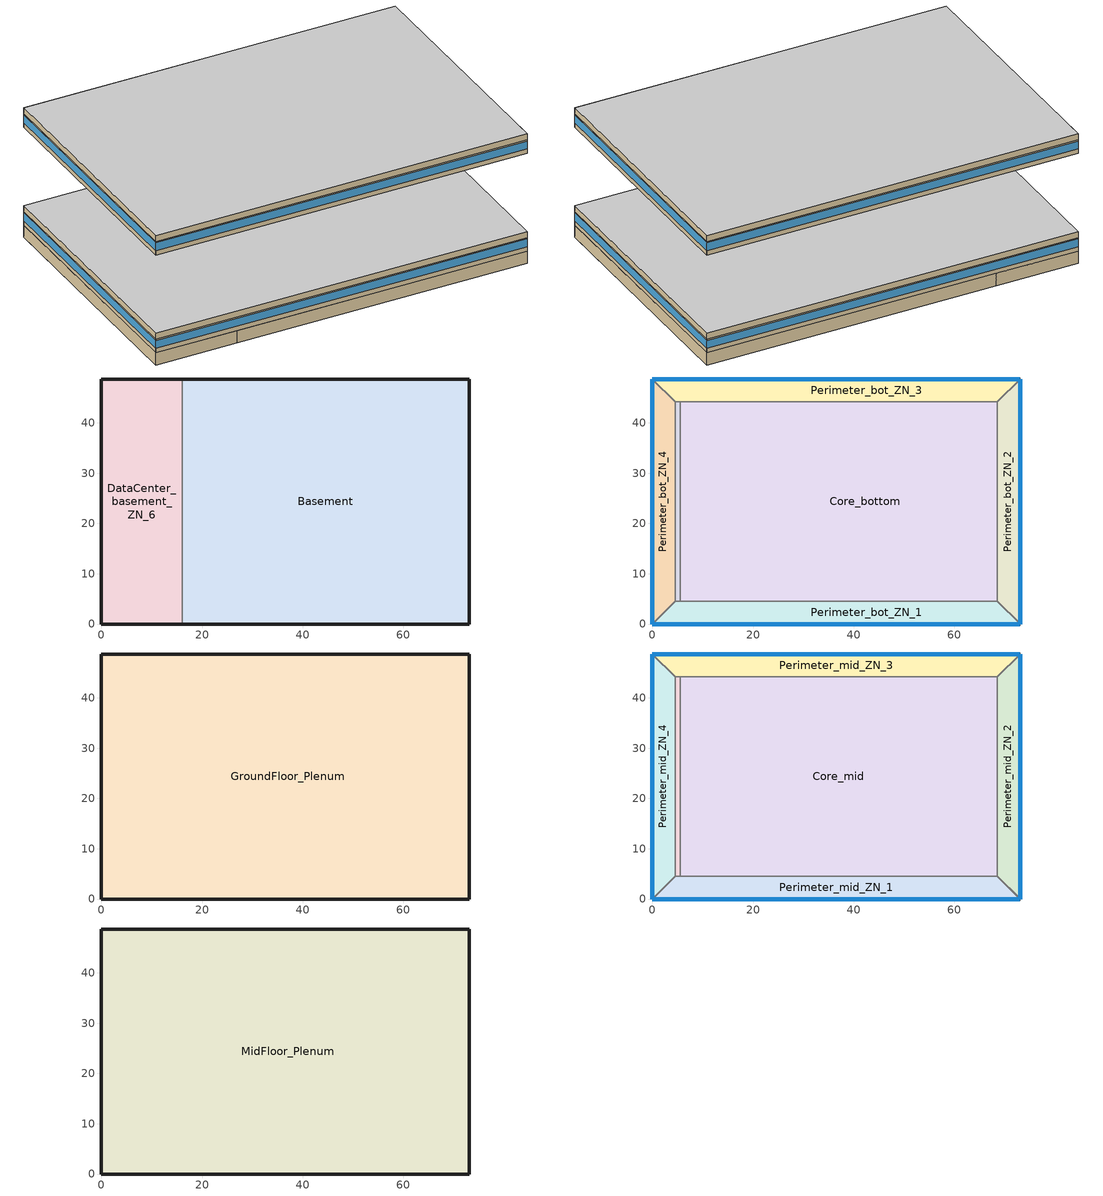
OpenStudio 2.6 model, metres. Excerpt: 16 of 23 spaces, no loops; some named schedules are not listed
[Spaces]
Basement
 floor ground: 73.11,48.74 73.11,0 16.08,0 16.08,48.74 z-2.44
 wall ground: 16.08,0 73.11,0 73.11,48.74 16.08,48.74 z-2.44:0
 wall to DataCenter_basement_ZN_6: 16.08,48.74 16.08,0 z-2.44:0
DataCenter_basement_ZN_6
 floor ground: 16.08,48.74 16.08,0 0,0 0,48.74 z-2.44
 wall ground: 16.08,48.74 0,48.74 0,0 16.08,0 z-2.44:0
Core_bottom
 floor to DataCenter_basement_ZN_6: 16.08,44.16 16.08,4.57 5.49,4.57 5.49,44.16 z0
 floor to Basement: 68.53,44.16 68.53,4.57 16.08,4.57 16.08,44.16 z0
 wall to Perimeter_bot_ZN_1: 5.49,4.57 68.53,4.57 z0:2.74
 wall to DataCenter_bot_ZN_6: 5.49,44.16 5.49,4.57 z0:2.74
 wall to Perimeter_bot_ZN_2: 68.53,4.57 68.53,44.16 z0:2.74
 wall to Perimeter_bot_ZN_3: 68.53,44.16 5.49,44.16 z0:2.74
Perimeter_bot_ZN_3
 floor to Basement: 73.11,48.74 68.53,44.16 16.08,44.16 16.08,48.74 z0
 floor to DataCenter_basement_ZN_6: 16.08,48.74 16.08,44.16 4.57,44.16 0,48.74 z0
 wall outside: 73.11,48.74 0,48.74 z0:2.74
 wall to Perimeter_bot_ZN_4: 0,48.74 4.57,44.16 z0:2.74
 wall to Perimeter_bot_ZN_2: 68.53,44.16 73.11,48.74 z0:2.74
 wall to DataCenter_bot_ZN_6: 4.57,44.16 5.49,44.16 z0:2.74
 window: 73.11,48.74 0,48.74 z0.91:2.5
Perimeter_bot_ZN_1
 floor to DataCenter_basement_ZN_6: 16.08,4.57 16.08,0 0,0 4.57,4.57 z0
 floor to Basement: 68.53,4.57 73.11,0 16.08,0 16.08,4.57 z0
 wall outside: 0,0 73.11,0 z0:2.74
 wall to Perimeter_bot_ZN_4: 4.57,4.57 0,0 z0:2.74
 wall to DataCenter_bot_ZN_6: 5.49,4.57 4.57,4.57 z0:2.74
 wall to Perimeter_bot_ZN_2: 73.11,0 68.53,4.57 z0:2.74
 window: 0,0 73.11,0 z0.91:2.5
Perimeter_bot_ZN_2
 floor to Basement: 73.11,48.74 73.11,0 68.53,4.57 68.53,44.16 z0
 wall outside: 73.11,0 73.11,48.74 z0:2.74
 window: 73.11,0 73.11,48.74 z0.91:2.5
Perimeter_bot_ZN_4
 floor to DataCenter_basement_ZN_6: 0,48.74 4.57,44.16 4.57,4.57 0,0 z0
 wall outside: 0,48.74 0,0 z0:2.74
 wall to DataCenter_bot_ZN_6: 4.57,4.57 4.57,44.16 z0:2.74
 window: 0,48.74 0,0 z0.91:2.5
DataCenter_bot_ZN_6
 floor to DataCenter_basement_ZN_6: 5.49,44.16 5.49,4.57 4.57,4.57 4.57,44.16 z0
GroundFloor_Plenum
 floor to Perimeter_bot_ZN_4: 0,48.74 4.57,44.16 4.57,4.57 0,0 z2.74
 floor to Perimeter_bot_ZN_2: 73.11,48.74 73.11,0 68.53,4.57 68.53,44.16 z2.74
 floor to Perimeter_bot_ZN_1: 68.53,4.57 73.11,0 0,0 4.57,4.57 z2.74
 floor to Perimeter_bot_ZN_3: 73.11,48.74 68.53,44.16 4.57,44.16 0,48.74 z2.74
 floor to Core_bottom: 68.53,44.16 68.53,4.57 5.49,4.57 5.49,44.16 z2.74
 floor to DataCenter_bot_ZN_6: 5.49,44.16 5.49,4.57 4.57,4.57 4.57,44.16 z2.74
 wall outside: 73.11,0 73.11,48.74 0,48.74 0,0 73.11,0 z2.74:3.96
 ceiling adiabatic (BTAP-Int-Wall): 73.11,0 73.11,48.74 0,48.74 0,0 z3.96
Perimeter_mid_ZN_2
 floor adiabatic (BTAP-Int-Wall): 73.11,48.74 73.11,0 68.53,4.57 68.53,44.16 z19.82
 wall outside: 73.11,0 73.11,48.74 z19.82:22.56
 wall to Perimeter_mid_ZN_3: 73.11,48.74 68.53,44.16 z19.82:22.56
 wall to Perimeter_mid_ZN_1: 68.53,4.57 73.11,0 z19.82:22.56
 wall to Core_mid: 68.53,44.16 68.53,4.57 z19.82:22.56
 window: 73.11,0 73.11,48.74 z20.73:22.32
Perimeter_mid_ZN_1
 floor adiabatic (BTAP-Int-Wall): 68.53,4.57 73.11,0 0,0 4.57,4.57 z19.82
 wall outside: 0,0 73.11,0 z19.82:22.56
 wall to Perimeter_mid_ZN_4: 4.57,4.57 0,0 z19.82:22.56
 wall to DataCenter_mid_ZN_6: 5.49,4.57 4.57,4.57 z19.82:22.56
 wall to Core_mid: 68.53,4.57 5.49,4.57 z19.82:22.56
 window: 0,0 73.11,0 z20.73:22.32
DataCenter_mid_ZN_6
 floor adiabatic (BTAP-Int-Wall): 5.49,44.16 5.49,4.57 4.57,4.57 4.57,44.16 z19.82
 wall to Perimeter_mid_ZN_4: 4.57,44.16 4.57,4.57 z19.82:22.56
 wall to Core_mid: 5.49,4.57 5.49,44.16 z19.82:22.56
 wall to Perimeter_mid_ZN_3: 5.49,44.16 4.57,44.16 z19.82:22.56
Core_mid
 floor adiabatic (BTAP-Int-Wall): 68.53,44.16 68.53,4.57 5.49,4.57 5.49,44.16 z19.82
 wall to Perimeter_mid_ZN_3: 68.53,44.16 5.49,44.16 z19.82:22.56
Perimeter_mid_ZN_3
 floor adiabatic (BTAP-Int-Wall): 73.11,48.74 68.53,44.16 4.57,44.16 0,48.74 z19.82
 wall outside: 73.11,48.74 0,48.74 z19.82:22.56
 wall to Perimeter_mid_ZN_4: 0,48.74 4.57,44.16 z19.82:22.56
 window: 73.11,48.74 0,48.74 z20.73:22.32
Perimeter_mid_ZN_4
 floor adiabatic (BTAP-Int-Wall): 0,48.74 4.57,44.16 4.57,4.57 0,0 z19.82
 wall outside: 0,48.74 0,0 z19.82:22.56
 window: 0,48.74 0,0 z20.73:22.32
MidFloor_Plenum
 floor to Perimeter_mid_ZN_1: 68.53,4.57 73.11,0 0,0 4.57,4.57 z22.56
 floor to DataCenter_mid_ZN_6: 5.49,44.16 5.49,4.57 4.57,4.57 4.57,44.16 z22.56
 floor to Perimeter_mid_ZN_2: 73.11,48.74 73.11,0 68.53,4.57 68.53,44.16 z22.56
 floor to Perimeter_mid_ZN_4: 0,48.74 4.57,44.16 4.57,4.57 0,0 z22.56
 floor to Core_mid: 68.53,44.16 68.53,4.57 5.49,4.57 5.49,44.16 z22.56
 floor to Perimeter_mid_ZN_3: 73.11,48.74 68.53,44.16 4.57,44.16 0,48.74 z22.56
 wall outside: 73.11,48.74 0,48.74 0,0 73.11,0 73.11,48.74 z22.56:23.78
 ceiling adiabatic (BTAP-Int-Wall): 73.11,0 73.11,48.74 0,48.74 0,0 z23.78
[Building]
Building 1: North Axis {deg}=0; Default Construction Set=BTAP-Mass at hdd = 3890.0; Standards Number of Stories=13; Standards Number of Above Ground Stories=12; Standards Building Type=LargeOffice
[Site]
Toronto Pearson Intl AP_ON_CAN: Latitude {deg}=43.677; Longitude {deg}=-79.631; Time Zone {hr}=-5; Elevation {m}=173.4
[Site:WaterMainsTemperature]
Calculation Method=Correlation; Annual Average Outdoor Air Temperature {C}=9.05833; Maximum Difference In Monthly Average Outdoor Air Temperatures {deltaC}=28.3
[Site:GroundTemperature:BuildingSurface]
19.527, 19.502, 19.536, 19.598, 20.002, 21.64, 22.225, 22.375, 21.449, 20.121, 19.802, 19.633
[SizingPeriod:DesignDay] Barometric Pressure {Pa}=99259; Sky Clearness=0; Rain Indicator=0; Snow Indicator=0; Day of Month=21; Daylight Saving Time Indicator=0; Humidity Indicating Type=Wetbulb; Dry-Bulb Temperature Range Modifier Type=DefaultMultipliers
Name | Maximum Dry-Bulb Temperature {C} | Daily Dry-Bulb Temperature Range {deltaC} | Humidity Indicating Conditions at Maximum Dry-Bulb | Wind Speed {m/s} | Wind Direction {deg} | Month | Day Type | Solar Model Indicator | ASHRAE Taub | ASHRAE Taud
Toronto Pearson Intl AP Ann Clg .4% Condns DB=>MWB | 31.3 | 9.7 | 22.4 | 6 | 270 | 7 | SummerDesignDay | ASHRAETau | 0.425 | 2.27
Toronto Pearson Intl AP Ann Htg 99.6% Condns DB | -18 | 0 | -18 | 5.2 | 0 | 1 | WinterDesignDay | ASHRAEClearSky
[Material:NoMass] Roughness=Smooth; Thermal Absorptance=0.9; Solar Absorptance=0.7
Name | Thermal Resistance {m2-K/W} | Visible Absorptance
Typical Carpet Pad; Typical Carpet Pad 1 | 0.21648 | 0.8
Typical Insulation 1 | 5.20402 | 0.7
Typical Insulation 2 | 3.32618 | 0.7
Typical Insulation 3 | 5.46446 | 0.7
Typical Carpet Pad 2 | 1.25503 | 0.8
Typical Carpet Pad 3; Typical Carpet Pad 4 | 2.57255 | 0.8
Typical Insulation 4 | 0.454528 | 0.7
Typical Insulation 5 | 0.454545 | 0.7
[Material]
Name | Roughness | Thickness {m} | Conductivity {W/m-K} | Density {kg/m3} | Specific Heat {J/kg-K} | Thermal Absorptance | Solar Absorptance | Visible Absorptance
G05 25mm wood | MediumSmooth | 0.0254 | 0.15 | 608 | 1630 | 0.9 | 0.5 | 0.5
100mm Normalweight concrete floor 1 | MediumSmooth | 0.1016 | 2.31 | 2322 | 832
G01 13mm gypsum board 1 | Smooth | 0.0127 | 0.16 | 800 | 1090 | 0.9 | 0.7 | 0.5
4 in. Normalweight Concrete Floor 1 | MediumRough | 0.1016 | 2.31 | 2322 | 832 | 0.9 | 0.7 | 0.7
1IN Stucco 1 | Smooth | 0.0253 | 0.6918 | 1858 | 837 | 0.9 | 0.7 | 0.92
8IN CONCRETE HW RefBldg 1 | Rough | 0.2032 | 1.311 | 2240 | 836.8 | 0.9 | 0.7 | 0.7
1/2IN Gypsum 1 | Smooth | 0.0127 | 0.16 | 784.9 | 830 | 0.9 | 0.4 | 0.4
Metal Roof Surface 1; F08 Metal surface 1 | Smooth | 0.0008 | 45.28 | 7824 | 500 | 0.9 | 0.7 | 0.7
6 in. Normalweight Concrete Floor 1; 6 in. Normalweight Concrete Floor 2; 6 in. Normalweight Concrete Floor 3 | MediumRough | 0.1524 | 2.31 | 2322 | 832 | 0.9 | 0.7 | 0.7
[Construction]
BTAP-Int-Partition; BTAP-Int-Door: G05 25mm wood
BTAP-Int-Floor: 100mm Normalweight concrete floor 1, Typical Carpet Pad
BTAP-Int-Wall: G01 13mm gypsum board 1, G01 13mm gypsum board 1
BTAP-Int-Ceiling: Typical Carpet Pad, 100mm Normalweight concrete floor 1
BTAP-Int-Window: SimpleGlazing
BTAP-Ext-Floor-Mass:U-0.183: Typical Insulation 1, 4 in. Normalweight Concrete Floor 1, Typical Carpet Pad 1
BTAP-Ext-Wall-Mass:U-0.278: 1IN Stucco 1, 8IN CONCRETE HW RefBldg 1, Typical Insulation 2, 1/2IN Gypsum 1
BTAP-Ext-Roof-Metal:U-0.183: Metal Roof Surface 1, Typical Insulation 3
BTAP-Grnd-Floor-Mass:U-0.757: 6 in. Normalweight Concrete Floor 1, Typical Carpet Pad 2
BTAP-Grnd-Wall-Mass:U-0.379: 6 in. Normalweight Concrete Floor 2, Typical Carpet Pad 3
BTAP-Grnd-Roof-Mass:U-0.379: 6 in. Normalweight Concrete Floor 3, Typical Carpet Pad 4
BTAP-Ext-FixedWindow:U=0.220 SHGC=0.600; BTAP-Ext-GlassDoors:U=0.220 SHGC=0.600; BTAP-Ext-Skylights:U=0.220 SHGC=0.600; BTAP-Ext-DaylightDomes:U=0.220 SHGC=0.600; BTAP-Ext-DaylightDiffuser:U=0.220 SHGC=0.600: SimpleGlazing:U=0.220 SHGC=0.600
BTAP-Ext-Door:U-2.2: F08 Metal surface 1, Typical Insulation 4
BTAP-Ext-OverHeadDoor:U-2.2: Typical Insulation 5
[DefaultConstructionSet]
BTAP-Mass at hdd = 3890.0: Default Exterior Surface Constructions=BTAP-Mass at hdd = 3890.0; Default Interior Surface Constructions=Default Surface Constructions 2; Default Ground Contact Surface Constructions=BTAP-Mass at hdd = 3890.0 1; Default Exterior SubSurface Constructions=BTAP-Mass at hdd = 3890.0; Default Interior SubSurface Constructions=Default Sub Surface Constructions 2; Interior Partition Construction=BTAP-Int-Partition
[DefaultSurfaceConstructions]
Name | Floor Construction | Wall Construction | Roof Ceiling Construction
Default Surface Constructions 2 | BTAP-Int-Floor | BTAP-Int-Wall | BTAP-Int-Ceiling
BTAP-Mass at hdd = 3890.0 | BTAP-Ext-Floor-Mass:U-0.183 | BTAP-Ext-Wall-Mass:U-0.278 | BTAP-Ext-Roof-Metal:U-0.183
BTAP-Mass at hdd = 3890.0 1 | BTAP-Grnd-Floor-Mass:U-0.757 | BTAP-Grnd-Wall-Mass:U-0.379 | BTAP-Grnd-Roof-Mass:U-0.379
[DefaultSubSurfaceConstructions]
Name | Fixed Window Construction | Operable Window Construction | Door Construction | Glass Door Construction | Overhead Door Construction | Skylight Construction | Tubular Daylight Dome Construction | Tubular Daylight Diffuser Construction
Default Sub Surface Constructions 2 | BTAP-Int-Window | BTAP-Int-Window | BTAP-Int-Door
BTAP-Mass at hdd = 3890.0 | BTAP-Ext-FixedWindow:U=0.220 SHGC=0.600 | BTAP-Ext-FixedWindow:U=0.220 SHGC=0.600 | BTAP-Ext-Door:U-2.2 | BTAP-Ext-GlassDoors:U=0.220 SHGC=0.600 | BTAP-Ext-OverHeadDoor:U-2.2 | BTAP-Ext-Skylights:U=0.220 SHGC=0.600 | BTAP-Ext-DaylightDomes:U=0.220 SHGC=0.600 | BTAP-Ext-DaylightDiffuser:U=0.220 SHGC=0.600
[WindowMaterial:SimpleGlazingSystem] U-Factor {W/m2-K}=2.2; Solar Heat Gain Coefficient=0.6; Visible Transmittance=0.21
SimpleGlazing; SimpleGlazing:U=0.220 SHGC=0.600
[Space]
Name | Space Type | Building Story | Thermal Zone | Part of Total Floor Area
Core_mid | Space Function Office - open plan | Building Story 2 | ALL_BT=Space Function_ST=Office - open plan_FL=Building Story 2_SCH=A 4 | Yes
Perimeter_mid_ZN_2 | Space Function Office - open plan | Building Story 2 | ALL_BT=Space Function_ST=Office - open plan_FL=Building Story 2_SCH=A 2 | Yes
Perimeter_mid_ZN_1 | Space Function Office - open plan | Building Story 2 | ALL_BT=Space Function_ST=Office - open plan_FL=Building Story 2_SCH=A 1 | Yes
MidFloor_Plenum | Space Function - undefined - | Building Story 2 | ALL_BT=Space Function_ST=- undefined -_FL=Building Story 2_SCH=A | No
DataCenter_mid_ZN_6 | Space Function Office - open plan | Building Story 2 | ALL_BT=Space Function_ST=Office - open plan_FL=Building Story 2_SCH=A
Core_bottom | Space Function Office - open plan | Building Story 1 | ALL_BT=Space Function_ST=Office - open plan_FL=Building Story 1_SCH=A | Yes
Perimeter_bot_ZN_3 | Space Function Office - open plan | Building Story 1 | ALL_BT=Space Function_ST=Office - open plan_FL=Building Story 1_SCH=A 1 | Yes
Basement | Space Function Electrical/Mechanical-sch-A | Basement Story 0 | WILD_BT=Space Function_ST=Electrical/Mechanical-sch-A_FL=Basement Story 0_SCH=A | Yes
Perimeter_bot_ZN_1 | Space Function Office - open plan | Building Story 1 | ALL_BT=Space Function_ST=Office - open plan_FL=Building Story 1_SCH=A 4 | Yes
Perimeter_mid_ZN_3 | Space Function Office - open plan | Building Story 2 | ALL_BT=Space Function_ST=Office - open plan_FL=Building Story 2_SCH=A 3 | Yes
Perimeter_mid_ZN_4 | Space Function Office - open plan | Building Story 2 | ALL_BT=Space Function_ST=Office - open plan_FL=Building Story 2_SCH=A 5 | Yes
GroundFloor_Plenum | Space Function - undefined - | Building Story 1 | ALL_BT=Space Function_ST=- undefined -_FL=Building Story 1_SCH=A | No
DataCenter_basement_ZN_6 | Space Function Office - open plan | Basement Story 0 | ALL_BT=Space Function_ST=Office - open plan_FL=Basement Story 0_SCH=A
Perimeter_bot_ZN_2 | Space Function Office - open plan | Building Story 1 | ALL_BT=Space Function_ST=Office - open plan_FL=Building Story 1_SCH=A 5 | Yes
Perimeter_bot_ZN_4 | Space Function Office - open plan | Building Story 1 | ALL_BT=Space Function_ST=Office - open plan_FL=Building Story 1_SCH=A 3 | Yes
DataCenter_bot_ZN_6 | Space Function Office - open plan | Building Story 1 | ALL_BT=Space Function_ST=Office - open plan_FL=Building Story 1_SCH=A 2
[BuildingStory]
Name | Nominal Z Coordinate {m}
Basement Story 0 | -2.439
Building Story 1 | 0
Building Story 2 | 19.816
[SpaceType] Standards Building Type=Space Function
Name | Default Schedule Set | Design Specification Outdoor Air Object | Standards Space Type
Space Function Electrical/Mechanical-sch-A | Space Function Electrical/Mechanical-sch-A Schedule Set | Space Function Electrical/Mechanical-sch-A Ventilation | Electrical/Mechanical-sch-A
Space Function Office - open plan | Space Function Office - open plan Schedule Set | Space Function Office - open plan Ventilation | Office - open plan
Space Function - undefined - | Space Function - undefined - Schedule Set | Space Function - undefined - Ventilation | - undefined -
[DesignSpecification:OutdoorAir]
Name | Outdoor Air Flow per Person {m3/s-person} | Outdoor Air Flow per Floor Area {m3/s-m2} | Outdoor Air Flow Air Changes per Hour {1/hr} | Outdoor Air Method
Space Function - undefined - Ventilation | 0 | 0 | 0
Space Function Electrical/Mechanical-sch-A Ventilation |  | 0.0003048 |  | Sum
Space Function Office - open plan Ventilation |  | 0.0004318 |  | Sum
[DefaultScheduleSet] Infiltration Schedule=Always On
Name | Number of People Schedule | People Activity Level Schedule | Lighting Schedule | Electric Equipment Schedule
Space Function - undefined - Schedule Set
Space Function Electrical/Mechanical-sch-A Schedule Set; Space Function Office - open plan Schedule Set | NECB-A-Occupancy | NECB-Activity | NECB-A-Lighting | NECB-A-Electric-Equipment
[ThermostatSetpoint:DualSetpoint]
Name | Heating Setpoint Temperature Schedule | Cooling Setpoint Temperature Schedule
Space Function Office - open plan Thermostat 20; Space Function Office - open plan Thermostat 21; Space Function Office - open plan Thermostat 22; Space Function Office - open plan Thermostat 23; Space Function Office - open plan Thermostat 26; Space Function Office - open plan Thermostat 27; Space Function Office - open plan Thermostat 28; Space Function Office - open plan Thermostat 29; Space Function Office - open plan Thermostat 30; Space Function Office - open plan Thermostat 31; Space Function Office - open plan Thermostat 33; Space Function Office - open plan Thermostat 35; Space Function Office - open plan Thermostat 38; Space Function Electrical/Mechanical-sch-A Thermostat 2 | NECB-A-Thermostat Setpoint-Heating | NECB-A-Thermostat Setpoint-Cooling
Space Function - undefined - Thermostat 5; Space Function - undefined - Thermostat 6
[People:Definition] Number of People Calculation Method=People/Area; Fraction Radiant=0.3
Name | People per Space Floor Area {person/m2}
Space Function Electrical/Mechanical-sch-A People Definition | 0.0049514
Space Function Office - open plan People Definition | 0.0500522
[People] Work Efficiency Schedule=Work Efficiency Schedule; Clothing Insulation Schedule=Clothing Schedule; Air Velocity Schedule=Air Velocity Schedule; Multiplier=1
Name | People Definition | Space or SpaceType
Space Function Electrical/Mechanical-sch-A People | Space Function Electrical/Mechanical-sch-A People Definition | Space Function Electrical/Mechanical-sch-A
Space Function Office - open plan People | Space Function Office - open plan People Definition | Space Function Office - open plan
[Lights:Definition] Design Level Calculation Method=Watts/Area; Fraction Radiant=0.5; Fraction Visible=0.2
Name | Watts per Space Floor Area {W/m2}
Space Function Electrical/Mechanical-sch-A Lights Definition | 13.2999
Space Function Office - open plan Lights Definition | 10.9999
[Lights] Fraction Replaceable=1
Name | Lights Definition | Space or SpaceType
Space Function Electrical/Mechanical-sch-A Lights | Space Function Electrical/Mechanical-sch-A Lights Definition | Space Function Electrical/Mechanical-sch-A
Space Function Office - open plan Lights | Space Function Office - open plan Lights Definition | Space Function Office - open plan
[ElectricEquipment:Definition] Design Level Calculation Method=Watts/Area; Fraction Radiant=0.5
Name | Watts per Space Floor Area {W/m2}
Space Function Electrical/Mechanical-sch-A Elec Equip Definition | 0.999992
Space Function Office - open plan Elec Equip Definition | 7.49994
[ElectricEquipment]
Name | Electric Equipment Definition | Space or SpaceType
Space Function Electrical/Mechanical-sch-A Elec Equip | Space Function Electrical/Mechanical-sch-A Elec Equip Definition | Space Function Electrical/Mechanical-sch-A
Space Function Office - open plan Elec Equip | Space Function Office - open plan Elec Equip Definition | Space Function Office - open plan
[SpaceInfiltration:DesignFlowRate] Schedule=Always On Discrete; Design Flow Rate Calculation Method=Flow/ExteriorArea; Flow per Exterior Surface Area {m3/s-m2}=0.00025; Constant Term Coefficient=0; Temperature Term Coefficient=0; Velocity Term Coefficient=0.224; Velocity Squared Term Coefficient=0
Name | Space or SpaceType
GroundFloor_Plenum Infiltration | GroundFloor_Plenum
MidFloor_Plenum Infiltration | MidFloor_Plenum
Perimeter_bot_ZN_1 Infiltration | Perimeter_bot_ZN_1
Perimeter_bot_ZN_2 Infiltration | Perimeter_bot_ZN_2
Perimeter_bot_ZN_3 Infiltration | Perimeter_bot_ZN_3
Perimeter_bot_ZN_4 Infiltration | Perimeter_bot_ZN_4
Perimeter_mid_ZN_1 Infiltration | Perimeter_mid_ZN_1
Perimeter_mid_ZN_2 Infiltration | Perimeter_mid_ZN_2
Perimeter_mid_ZN_3 Infiltration | Perimeter_mid_ZN_3
Perimeter_mid_ZN_4 Infiltration | Perimeter_mid_ZN_4
[ThermalZone] Use Ideal Air Loads=No
Name | Thermostat | Multiplier
ALL_BT=Space Function_ST=Office - open plan_FL=Building Story 1_SCH=A | Space Function Office - open plan Thermostat 20
ALL_BT=Space Function_ST=Office - open plan_FL=Building Story 2_SCH=A | Space Function Office - open plan Thermostat 21 | 10
ALL_BT=Space Function_ST=Office - open plan_FL=Building Story 2_SCH=A 1 | Space Function Office - open plan Thermostat 22 | 10
ALL_BT=Space Function_ST=Office - open plan_FL=Building Story 1_SCH=A 1 | Space Function Office - open plan Thermostat 23
ALL_BT=Space Function_ST=Office - open plan_FL=Building Story 1_SCH=A 2 | Space Function Office - open plan Thermostat 26
ALL_BT=Space Function_ST=Office - open plan_FL=Building Story 1_SCH=A 3 | Space Function Office - open plan Thermostat 27
ALL_BT=Space Function_ST=Office - open plan_FL=Building Story 2_SCH=A 2 | Space Function Office - open plan Thermostat 28 | 10
ALL_BT=Space Function_ST=- undefined -_FL=Building Story 2_SCH=A | Space Function - undefined - Thermostat 5 | 10
ALL_BT=Space Function_ST=Office - open plan_FL=Basement Story 0_SCH=A | Space Function Office - open plan Thermostat 29
ALL_BT=Space Function_ST=Office - open plan_FL=Building Story 1_SCH=A 4 | Space Function Office - open plan Thermostat 30
ALL_BT=Space Function_ST=Office - open plan_FL=Building Story 2_SCH=A 3 | Space Function Office - open plan Thermostat 31 | 10
ALL_BT=Space Function_ST=Office - open plan_FL=Building Story 2_SCH=A 4 | Space Function Office - open plan Thermostat 33 | 10
ALL_BT=Space Function_ST=Office - open plan_FL=Building Story 2_SCH=A 5 | Space Function Office - open plan Thermostat 35 | 10
ALL_BT=Space Function_ST=- undefined -_FL=Building Story 1_SCH=A | Space Function - undefined - Thermostat 6
ALL_BT=Space Function_ST=Office - open plan_FL=Building Story 1_SCH=A 5 | Space Function Office - open plan Thermostat 38
WILD_BT=Space Function_ST=Electrical/Mechanical-sch-A_FL=Basement Story 0_SCH=A | Space Function Electrical/Mechanical-sch-A Thermostat 2
